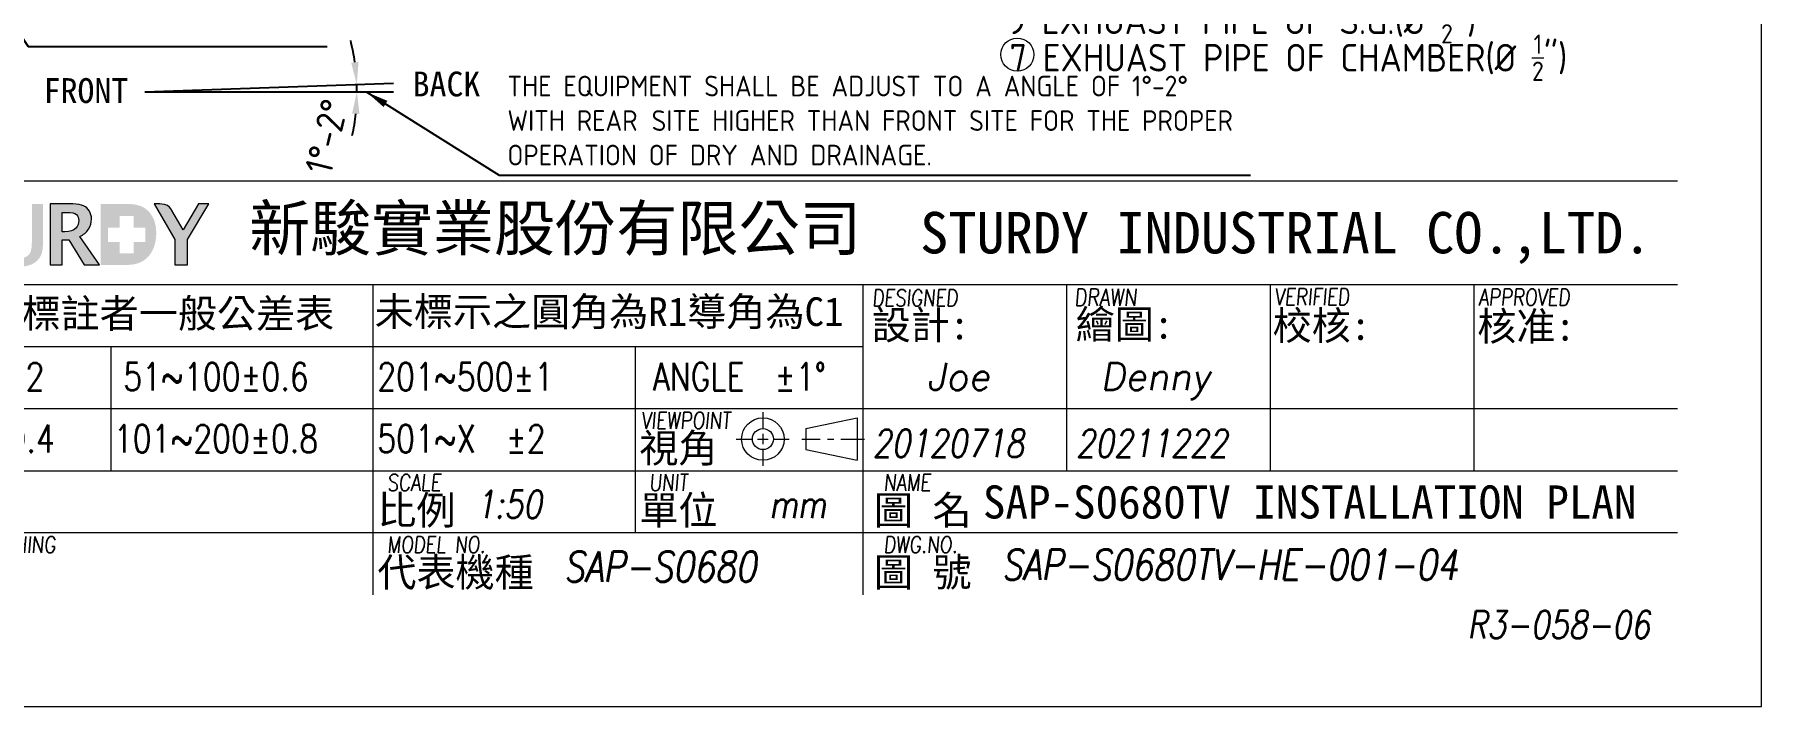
# Model space of a CAD drawing. Header units: millimetres. Extents: x -318593 to -214282, y -19600 to -2215.
# Drawn here: x -220537 to -214282, y -19600 to -17165 of the extents above; entities that cross this region are included whole.
import ezdxf

# ---------------------------------------------------------------- set-up
doc = ezdxf.new("R2010")
doc.units = ezdxf.units.MM
doc.header["$MEASUREMENT"] = 0
doc.layers.get('0').update_dxf_attribs({"lineweight": 25})
for name, color, linetype, lineweight in [('D', 3, 'Continuous', 13), ('F', 7, 'Continuous', 15), ('T', 4, 'Continuous', 15)]:
    doc.layers.add(name, color=color, linetype=linetype, lineweight=lineweight)
doc.styles.get("Standard").update_dxf_attribs({"font": 'KAIU.TTF'})
doc.styles.add('STU25', font='isocp2.shx')
doc.styles.add('Text', font='romans.shx', dxfattribs={"width": 0.8, "oblique": 10})
doc.dimstyles.new('STU25', dxfattribs={"dimscale": 40, "dimtxt": 2.5, "dimasz": 2, "dimexe": 0.6, "dimexo": 1, "dimgap": 1, "dimtad": 1, "dimdsep": 46, "dimtxsty": 'STU25', "dimcen": 2, "dimazin": 2, "dimtfac": 1, "dimtmove": 0, "dimatfit": 3, "dimfxl": 0, "dimtolj": 1, "dimtzin": 0, "dimarcsym": 0})
doc.dimstyles.new('STU25$7', dxfattribs={"dimscale": 40, "dimtxt": 2.5, "dimasz": 2, "dimexe": 1.25, "dimexo": 0.625, "dimgap": 1, "dimtad": 0, "dimdec": 4, "dimdsep": 46, "dimtxsty": 'STU25', "dimcen": 2.5, "dimazin": 2, "dimtfac": 1, "dimtdec": 4, "dimtmove": 0, "dimatfit": 3, "dimfxl": 0, "dimtolj": 1, "dimtzin": 0, "dimarcsym": 0})

# ---------------------------------------------------------------- blocks, each defined once
blk = doc.blocks.new('*D1')
at = {"layer": 'D', "color": 0, "lineweight": -2}
for start, end in [(7.96945, 13.9389), (0, 2), (348.0611, 354.03055)]:
    blk.add_arc((-220137.3, -17372.7), 768.2, start, end, dxfattribs=at)
at = {"layer": 'D', "color": 0}
for points in [[(-219389.8, -17267.4), (-219363.2, -17265), (-219369.5, -17345.9)], [(-219359.9, -17453.3), (-219386.5, -17451.9), (-219369.1, -17372.7)]]:
    blk.add_solid(points, dxfattribs=at)
at = {"layer": 'Defpoints', "color": 0}
for p in [(-220137.3, -17372.7), (-220137.3, -17372.7), (-219369.3, -17354.8), (-219236.8, -17341.3), (-219236.3, -17372.7)]:
    blk.add_point(p, dxfattribs=at)
at = {"layer": 'D', "color": 0, "insert": (-219478.7, -17534.9), "char_height": 100, "attachment_point": 5, "rotation": 76.16516, "style": 'STU25'}
blk.add_mtext('1%%D-2%%D', dxfattribs=at)
blk = doc.blocks.new('新駿LOGO')
at = {"layer": 'F'}
h = blk.add_hatch(color=256, dxfattribs=at)
edge = h.paths.add_edge_path()
edge.add_spline(control_points=[(-529.05, -442.14), (-529.05, -442.31), (-529.02, -442.45), (-528.95, -442.56), (-528.89, -442.68), (-528.8, -442.78), (-528.69, -442.85), (-528.57, -442.93), (-528.44, -442.98), (-528.29, -443.01), (-528.15, -443.05), (-527.99, -443.07), (-527.81, -443.07), (-527.62, -443.07), (-527.47, -443.05), (-527.33, -443.01), (-527.2, -442.97), (-527.09, -442.92), (-527.01, -442.86), (-526.93, -442.8), (-526.87, -442.73), (-526.83, -442.65), (-526.8, -442.57), (-526.78, -442.49), (-526.78, -442.41), (-526.78, -442.25), (-526.82, -442.13), (-526.91, -442.05), (-526.99, -441.97), (-527.08, -441.91), (-527.18, -441.88), (-527.36, -441.83), (-527.56, -441.77), (-527.79, -441.72), (-528.02, -441.67), (-528.3, -441.61), (-528.64, -441.53), (-528.85, -441.48), (-529.02, -441.41), (-529.16, -441.34), (-529.3, -441.26), (-529.41, -441.17), (-529.5, -441.07), (-529.58, -440.98), (-529.64, -440.87), (-529.67, -440.77), (-529.7, -440.66), (-529.72, -440.55), (-529.72, -440.43), (-529.72, -440.22), (-529.67, -440.03), (-529.57, -439.87), (-529.46, -439.71), (-529.33, -439.58), (-529.16, -439.47), (-528.99, -439.37), (-528.85, -439.31), (-528.64, -439.26), (-528.43, -439.21), (-528.13, -439.2), (-527.91, -439.2), (-527.66, -439.2), (-526.73, -439.2), (-526.73, -439.2), (-526.73, -439.2), (-526.73, -439.81), (-526.73, -439.81), (-526.73, -439.81), (-528.14, -439.8), (-528.28, -439.83), (-528.39, -439.85), (-528.48, -439.86), (-528.56, -439.9), (-528.65, -439.94), (-528.72, -440), (-528.78, -440.07), (-528.84, -440.14), (-528.87, -440.23), (-528.87, -440.34), (-528.87, -440.5), (-528.81, -440.62), (-528.7, -440.7), (-528.6, -440.79), (-528.46, -440.85), (-528.28, -440.9), (-528.27, -440.9), (-528.19, -440.92), (-528.07, -440.95), (-527.94, -440.98), (-527.8, -441.01), (-527.65, -441.05), (-527.49, -441.09), (-527.34, -441.12), (-527.19, -441.16), (-527.04, -441.19), (-526.94, -441.21), (-526.87, -441.23), (-526.71, -441.27), (-526.58, -441.34), (-526.46, -441.41), (-526.34, -441.49), (-526.24, -441.58), (-526.16, -441.67), (-526.08, -441.77), (-526.02, -441.88), (-525.98, -441.99), (-525.94, -442.1), (-525.92, -442.22), (-525.92, -442.33), (-525.92, -442.57), (-525.98, -442.78), (-526.09, -442.95), (-526.2, -443.12), (-526.35, -443.26), (-526.53, -443.37), (-526.71, -443.48), (-526.92, -443.55), (-527.15, -443.61), (-527.39, -443.66), (-527.62, -443.68), (-527.87, -443.68), (-528.14, -443.68), (-528.41, -443.65), (-528.65, -443.59), (-528.9, -443.53), (-529.11, -443.44), (-529.3, -443.31), (-529.48, -443.19), (-529.63, -443.03), (-529.74, -442.83), (-529.84, -442.64), (-529.9, -442.41), (-529.91, -442.14), (-529.91, -442.14), (-529.05, -442.14), (-529.05, -442.14)], knot_values=[0, 0, 0, 0, 1, 1, 1, 2, 2, 2, 3, 3, 3, 4, 4, 4, 5, 5, 5, 6, 6, 6, 7, 7, 7, 8, 8, 8, 9, 9, 9, 10, 10, 10, 11, 11, 11, 12, 12, 12, 13, 13, 13, 14, 14, 14, 15, 15, 15, 16, 16, 16, 17, 17, 17, 18, 18, 18, 19, 19, 19, 20, 20, 20, 21, 21, 21, 22, 22, 22, 23, 23, 23, 24, 24, 24, 25, 25, 25, 26, 26, 26, 27, 27, 27, 28, 28, 28, 29, 29, 29, 30, 30, 30, 31, 31, 31, 32, 32, 32, 33, 33, 33, 34, 34, 34, 35, 35, 35, 36, 36, 36, 37, 37, 37, 38, 38, 38, 39, 39, 39, 40, 40, 40, 41, 41, 41, 42, 42, 42, 43, 43, 43, 44, 44, 44, 45, 45, 45, 45], degree=3, periodic=0)
edge = h.paths.add_edge_path()
edge.add_spline(control_points=[(-522.53, -440.14), (-522.54, -440.04), (-522.57, -439.94), (-522.63, -439.9), (-522.77, -439.79), (-522.9, -439.81), (-522.9, -439.81), (-522.9, -439.81), (-523.02, -439.81), (-523.02, -439.81), (-523.02, -439.81), (-524.14, -439.81), (-524.14, -439.81), (-524.14, -439.81), (-524.14, -443.62), (-524.14, -443.62), (-524.14, -443.62), (-525.06, -443.62), (-525.06, -443.62), (-525.06, -443.62), (-525.06, -439.81), (-525.06, -439.81), (-525.06, -439.81), (-526.47, -439.81), (-526.47, -439.81), (-526.47, -439.81), (-526.47, -439.2), (-526.47, -439.2), (-526.47, -439.2), (-522.39, -439.2), (-522.39, -439.2)], knot_values=[5.578051, 5.578051, 5.578051, 5.578051, 6, 6, 6, 7, 7, 7, 8, 8, 8, 9, 9, 9, 10, 10, 10, 11, 11, 11, 12, 12, 12, 13, 13, 13, 14, 14, 14, 15, 15, 15, 15], degree=3, periodic=0)
edge.add_spline(control_points=[(-522.4, -439.2), (-522.31, -439.2), (-522.22, -439.2), (-522.22, -439.2), (-522.22, -439.2), (-521.96, -439.19), (-521.76, -439.41), (-521.58, -439.61), (-521.61, -439.85), (-521.61, -439.85), (-521.61, -439.85), (-521.61, -441.92), (-521.61, -441.92), (-521.61, -442.41), (-521.52, -442.73), (-521.36, -442.89), (-521.19, -443.05), (-520.97, -443.13), (-520.71, -443.13), (-520.45, -443.13), (-520.24, -443.05), (-520.09, -442.89), (-519.93, -442.74), (-519.86, -442.43), (-519.86, -441.98), (-519.86, -441.98), (-519.86, -439.2), (-519.86, -439.2), (-519.86, -439.2), (-519.05, -439.2), (-519.05, -439.2), (-519.05, -439.2), (-519.05, -441.92), (-519.05, -441.92), (-519.05, -442.43), (-519.12, -442.8), (-519.25, -443.02), (-519.38, -443.24), (-519.56, -443.42), (-519.8, -443.54), (-520.05, -443.67), (-520.35, -443.74), (-520.73, -443.74), (-521.09, -443.74), (-521.41, -443.68), (-521.67, -443.56), (-521.93, -443.44), (-522.14, -443.26), (-522.3, -443.03), (-522.45, -442.8), (-522.53, -442.42), (-522.53, -441.91), (-522.53, -441.91), (-522.53, -440.92), (-522.53, -440.14)], knot_values=[0.44538, 0.44538, 0.44538, 0.44538, 1, 1, 1, 2, 2, 2, 3, 3, 3, 4, 4, 4, 5, 5, 5, 6, 6, 6, 7, 7, 7, 8, 8, 8, 9, 9, 9, 10, 10, 10, 11, 11, 11, 12, 12, 12, 13, 13, 13, 14, 14, 14, 15, 15, 15, 16, 16, 16, 17, 17, 17, 17.603917, 17.603917, 17.603917, 17.603917], degree=3, periodic=0)
h = blk.add_hatch(color=256, dxfattribs=at)
edge = h.paths.add_edge_path()
edge.add_spline(control_points=[(-526.47, -439.2), (-526.47, -439.2), (-526.47, -439.81), (-526.47, -439.81)], knot_values=[-14, -14, -14, -14, -13, -13, -13, -13], degree=3, periodic=0)
edge.add_spline(control_points=[(-526.47, -439.81), (-526.47, -439.81), (-525.06, -439.81), (-525.06, -439.81)], knot_values=[-13, -13, -13, -13, -12, -12, -12, -12], degree=3, periodic=0)
edge.add_spline(control_points=[(-525.06, -439.81), (-525.06, -439.81), (-525.06, -443.62), (-525.06, -443.62)], knot_values=[-12, -12, -12, -12, -11, -11, -11, -11], degree=3, periodic=0)
edge.add_spline(control_points=[(-525.06, -443.62), (-525.06, -443.62), (-524.14, -443.62), (-524.14, -443.62)], knot_values=[-11, -11, -11, -11, -10, -10, -10, -10], degree=3, periodic=0)
edge.add_spline(control_points=[(-524.14, -443.62), (-524.14, -443.62), (-524.14, -439.81), (-524.14, -439.81)], knot_values=[-10, -10, -10, -10, -9, -9, -9, -9], degree=3, periodic=0)
edge.add_spline(control_points=[(-524.14, -439.81), (-524.14, -439.81), (-523.02, -439.81), (-523.02, -439.81)], knot_values=[-9, -9, -9, -9, -8, -8, -8, -8], degree=3, periodic=0)
edge.add_spline(control_points=[(-523.02, -439.81), (-523.02, -439.81), (-522.9, -439.81), (-522.9, -439.81)], knot_values=[-8, -8, -8, -8, -7, -7, -7, -7], degree=3, periodic=0)
edge.add_spline(control_points=[(-522.9, -439.81), (-522.9, -439.81), (-522.77, -439.79), (-522.63, -439.9)], knot_values=[-7, -7, -7, -7, -6, -6, -6, -6], degree=3, periodic=0)
edge.add_spline(control_points=[(-522.63, -439.9), (-522.57, -439.94), (-522.54, -440.04), (-522.53, -440.14)], knot_values=[-6, -6, -6, -6, -5.578051, -5.578051, -5.578051, -5.578051], degree=3, periodic=0)
edge.add_spline(control_points=[(-522.53, -440.14), (-522.53, -440.92), (-522.53, -441.91), (-522.53, -441.91)], knot_values=[-17.603917, -17.603917, -17.603917, -17.603917, -17, -17, -17, -17], degree=3, periodic=0)
edge.add_spline(control_points=[(-522.53, -441.91), (-522.53, -442.42), (-522.45, -442.8), (-522.3, -443.03)], knot_values=[-17, -17, -17, -17, -16, -16, -16, -16], degree=3, periodic=0)
edge.add_spline(control_points=[(-522.3, -443.03), (-522.14, -443.26), (-521.93, -443.44), (-521.67, -443.56)], knot_values=[-16, -16, -16, -16, -15, -15, -15, -15], degree=3, periodic=0)
edge.add_spline(control_points=[(-521.67, -443.56), (-521.41, -443.68), (-521.09, -443.74), (-520.73, -443.74)], knot_values=[-15, -15, -15, -15, -14, -14, -14, -14], degree=3, periodic=0)
edge.add_spline(control_points=[(-520.73, -443.74), (-520.35, -443.74), (-520.05, -443.67), (-519.8, -443.54)], knot_values=[-14, -14, -14, -14, -13, -13, -13, -13], degree=3, periodic=0)
edge.add_spline(control_points=[(-519.8, -443.54), (-519.56, -443.42), (-519.38, -443.24), (-519.25, -443.02)], knot_values=[-13, -13, -13, -13, -12, -12, -12, -12], degree=3, periodic=0)
edge.add_spline(control_points=[(-519.25, -443.02), (-519.12, -442.8), (-519.05, -442.43), (-519.05, -441.92)], knot_values=[-12, -12, -12, -12, -11, -11, -11, -11], degree=3, periodic=0)
edge.add_spline(control_points=[(-519.05, -441.92), (-519.05, -441.92), (-519.05, -439.2), (-519.05, -439.2)], knot_values=[-11, -11, -11, -11, -10, -10, -10, -10], degree=3, periodic=0)
edge.add_spline(control_points=[(-519.05, -439.2), (-519.05, -439.2), (-519.86, -439.2), (-519.86, -439.2)], knot_values=[-10, -10, -10, -10, -9, -9, -9, -9], degree=3, periodic=0)
edge.add_spline(control_points=[(-519.86, -439.2), (-519.86, -439.2), (-519.86, -441.98), (-519.86, -441.98)], knot_values=[-9, -9, -9, -9, -8, -8, -8, -8], degree=3, periodic=0)
edge.add_spline(control_points=[(-519.86, -441.98), (-519.86, -442.43), (-519.93, -442.74), (-520.09, -442.89)], knot_values=[-8, -8, -8, -8, -7, -7, -7, -7], degree=3, periodic=0)
edge.add_spline(control_points=[(-520.09, -442.89), (-520.24, -443.05), (-520.45, -443.13), (-520.71, -443.13)], knot_values=[-7, -7, -7, -7, -6, -6, -6, -6], degree=3, periodic=0)
edge.add_spline(control_points=[(-520.71, -443.13), (-520.97, -443.13), (-521.19, -443.05), (-521.36, -442.89)], knot_values=[-6, -6, -6, -6, -5, -5, -5, -5], degree=3, periodic=0)
edge.add_spline(control_points=[(-521.36, -442.89), (-521.52, -442.73), (-521.61, -442.41), (-521.61, -441.92)], knot_values=[-5, -5, -5, -5, -4, -4, -4, -4], degree=3, periodic=0)
edge.add_spline(control_points=[(-521.61, -441.92), (-521.61, -441.92), (-521.61, -439.85), (-521.61, -439.85)], knot_values=[-4, -4, -4, -4, -3, -3, -3, -3], degree=3, periodic=0)
edge.add_spline(control_points=[(-521.61, -439.85), (-521.61, -439.85), (-521.61, -439.85), (-521.61, -439.85)], knot_values=[-3, -3, -3, -3, -2.999949, -2.999949, -2.999949, -2.999949], degree=3, periodic=0)
edge.add_spline(control_points=[(-521.61, -439.85), (-521.61, -439.85), (-521.58, -439.61), (-521.76, -439.41)], knot_values=[-2.999949, -2.999949, -2.999949, -2.999949, -2, -2, -2, -2], degree=3, periodic=0)
edge.add_spline(control_points=[(-521.76, -439.41), (-521.96, -439.19), (-522.22, -439.2), (-522.22, -439.2)], knot_values=[-2, -2, -2, -2, -1, -1, -1, -1], degree=3, periodic=0)
edge.add_spline(control_points=[(-522.22, -439.2), (-522.22, -439.2), (-526.47, -439.2), (-526.47, -439.2)], knot_values=[-15, -15, -15, -15, -14, -14, -14, -14], degree=3, periodic=0)
h = blk.add_hatch(color=256, dxfattribs=at)
edge = h.paths.add_edge_path()
edge.add_spline(control_points=[(-518.54, -443.62), (-518.54, -443.62), (-518.54, -439.2), (-518.54, -439.2), (-518.54, -439.2), (-516.88, -439.2), (-516.88, -439.2), (-516.55, -439.2), (-516.29, -439.25), (-516.11, -439.33), (-515.93, -439.41), (-515.79, -439.54), (-515.69, -439.72), (-515.59, -439.89), (-515.54, -440.08), (-515.54, -440.3), (-515.54, -440.56), (-515.61, -440.8), (-515.76, -441.03), (-515.91, -441.26), (-516.12, -441.44), (-516.39, -441.56), (-516.39, -441.56), (-514.95, -443.62), (-514.95, -443.62), (-514.95, -443.62), (-516.07, -443.62), (-516.07, -443.62), (-516.07, -443.62), (-517.17, -441.81), (-517.17, -441.81), (-517.17, -441.81), (-517.67, -441.81), (-517.67, -441.81), (-517.67, -441.81), (-517.67, -443.62), (-517.67, -443.62), (-517.67, -443.62), (-518.54, -443.62), (-518.54, -443.62)], knot_values=[0, 0, 0, 0, 1, 1, 1, 2, 2, 2, 3, 3, 3, 4, 4, 4, 5, 5, 5, 6, 6, 6, 7, 7, 7, 8, 8, 8, 9, 9, 9, 10, 10, 10, 11, 11, 11, 12, 12, 12, 13, 13, 13, 13], degree=3, periodic=1)
edge = h.paths.add_edge_path(flags=16)
edge.add_spline(control_points=[(-517.67, -441.21), (-517.67, -441.21), (-517.46, -441.21), (-517.46, -441.21), (-517.08, -441.21), (-516.82, -441.13), (-516.68, -440.96), (-516.53, -440.8), (-516.46, -440.61), (-516.46, -440.4), (-516.46, -440.22), (-516.52, -440.08), (-516.63, -439.97), (-516.75, -439.86), (-516.99, -439.81), (-517.35, -439.81), (-517.35, -439.81), (-517.67, -439.81), (-517.67, -439.81), (-517.67, -439.81), (-517.67, -441.21), (-517.67, -441.21)], knot_values=[0, 0, 0, 0, 1, 1, 1, 2, 2, 2, 3, 3, 3, 4, 4, 4, 5, 5, 5, 6, 6, 6, 7, 7, 7, 7], degree=3, periodic=1)
h = blk.add_hatch(color=256, dxfattribs=at)
edge = h.paths.add_edge_path()
edge.add_spline(control_points=[(-514.87, -443.62), (-514.87, -443.62), (-513.05, -443.62), (-513.05, -443.62)], knot_values=[-9, -9, -9, -9, -8, -8, -8, -8], degree=3, periodic=0)
edge.add_spline(control_points=[(-513.05, -443.62), (-512.51, -443.62), (-512.09, -443.52), (-511.79, -443.32)], knot_values=[-8, -8, -8, -8, -7, -7, -7, -7], degree=3, periodic=0)
edge.add_spline(control_points=[(-511.79, -443.32), (-511.48, -443.12), (-511.25, -442.85), (-511.09, -442.5)], knot_values=[-7, -7, -7, -7, -6, -6, -6, -6], degree=3, periodic=0)
edge.add_spline(control_points=[(-511.09, -442.5), (-510.93, -442.15), (-510.85, -441.76), (-510.85, -441.32)], knot_values=[-6, -6, -6, -6, -5, -5, -5, -5], degree=3, periodic=0)
edge.add_spline(control_points=[(-510.85, -441.32), (-510.85, -440.87), (-510.93, -440.49), (-511.1, -440.17)], knot_values=[-5, -5, -5, -5, -4, -4, -4, -4], degree=3, periodic=0)
edge.add_spline(control_points=[(-511.1, -440.17), (-511.27, -439.85), (-511.49, -439.61), (-511.78, -439.45)], knot_values=[-4, -4, -4, -4, -3, -3, -3, -3], degree=3, periodic=0)
edge.add_spline(control_points=[(-511.78, -439.45), (-512.06, -439.29), (-512.46, -439.2), (-512.97, -439.2)], knot_values=[-3, -3, -3, -3, -2, -2, -2, -2], degree=3, periodic=0)
edge.add_spline(control_points=[(-512.97, -439.2), (-512.97, -439.2), (-514.87, -439.2), (-514.87, -439.2)], knot_values=[-2, -2, -2, -2, -1, -1, -1, -1], degree=3, periodic=0)
edge.add_spline(control_points=[(-514.87, -439.2), (-514.87, -439.2), (-514.87, -443.62), (-514.87, -443.62)], knot_values=[-1, -1, -1, -1, 0, 0, 0, 0], degree=3, periodic=0)
h.paths.add_polyline_path([(-514.34, -441.95), (-514.34, -440.92), (-513.51, -440.92), (-513.51, -440.07), (-512.48, -440.07), (-512.48, -440.92), (-511.64, -440.92), (-511.64, -441.95), (-512.48, -441.95), (-512.48, -442.77), (-513.51, -442.77), (-513.51, -441.95)], flags=16)
h = blk.add_hatch(color=256, dxfattribs=at)
edge = h.paths.add_edge_path()
edge.add_spline(control_points=[(-509.51, -443.62), (-509.51, -443.62), (-509.51, -441.77), (-509.51, -441.77), (-509.51, -441.77), (-511, -439.2), (-511, -439.2), (-511, -439.2), (-510.64, -439.2), (-510.64, -439.2), (-510.64, -439.2), (-510.3, -439.19), (-510.04, -439.32), (-509.79, -439.45), (-509.71, -439.68), (-509.71, -439.68), (-509.71, -439.68), (-508.9, -441.07), (-508.9, -441.07), (-508.9, -441.07), (-507.78, -439.2), (-507.78, -439.2), (-507.78, -439.2), (-507.05, -439.2), (-507.05, -439.2), (-507.05, -439.2), (-508.59, -441.77), (-508.59, -441.77), (-508.59, -441.77), (-508.59, -443.62), (-508.59, -443.62), (-508.59, -443.62), (-509.51, -443.62), (-509.51, -443.62)], knot_values=[0, 0, 0, 0, 1, 1, 1, 2, 2, 2, 3, 3, 3, 4, 4, 4, 5, 5, 5, 6, 6, 6, 7, 7, 7, 8, 8, 8, 9, 9, 9, 10, 10, 10, 11, 11, 11, 11], degree=3, periodic=1)
at = {"layer": 'F', "lineweight": 0}
for points, knots in [([(-518.54, -443.62), (-518.54, -443.62), (-518.54, -439.2), (-518.54, -439.2), (-518.54, -439.2), (-516.88, -439.2), (-516.88, -439.2), (-516.55, -439.2), (-516.29, -439.25), (-516.11, -439.33), (-515.93, -439.41), (-515.79, -439.54), (-515.69, -439.72), (-515.59, -439.89), (-515.54, -440.08), (-515.54, -440.3), (-515.54, -440.56), (-515.61, -440.8), (-515.76, -441.03), (-515.91, -441.26), (-516.12, -441.44), (-516.39, -441.56), (-516.39, -441.56), (-514.95, -443.62), (-514.95, -443.62), (-514.95, -443.62), (-516.07, -443.62), (-516.07, -443.62), (-516.07, -443.62), (-517.17, -441.81), (-517.17, -441.81), (-517.17, -441.81), (-517.67, -441.81), (-517.67, -441.81), (-517.67, -441.81), (-517.67, -443.62), (-517.67, -443.62), (-517.67, -443.62), (-518.54, -443.62), (-518.54, -443.62)], [0, 0, 0, 0, 1, 1, 1, 2, 2, 2, 3, 3, 3, 4, 4, 4, 5, 5, 5, 6, 6, 6, 7, 7, 7, 8, 8, 8, 9, 9, 9, 10, 10, 10, 11, 11, 11, 12, 12, 12, 13, 13, 13, 13]), ([(-517.67, -441.21), (-517.67, -441.21), (-517.46, -441.21), (-517.46, -441.21), (-517.08, -441.21), (-516.82, -441.13), (-516.68, -440.96), (-516.53, -440.8), (-516.46, -440.61), (-516.46, -440.4), (-516.46, -440.22), (-516.52, -440.08), (-516.63, -439.97), (-516.75, -439.86), (-516.99, -439.81), (-517.35, -439.81), (-517.35, -439.81), (-517.67, -439.81), (-517.67, -439.81), (-517.67, -439.81), (-517.67, -441.21), (-517.67, -441.21)], [0, 0, 0, 0, 1, 1, 1, 2, 2, 2, 3, 3, 3, 4, 4, 4, 5, 5, 5, 6, 6, 6, 7, 7, 7, 7]), ([(-509.51, -443.62), (-509.51, -443.62), (-509.51, -441.77), (-509.51, -441.77), (-509.51, -441.77), (-511, -439.2), (-511, -439.2), (-511, -439.2), (-510.64, -439.2), (-510.64, -439.2), (-510.64, -439.2), (-510.3, -439.19), (-510.04, -439.32), (-509.79, -439.45), (-509.71, -439.68), (-509.71, -439.68), (-509.71, -439.68), (-508.9, -441.07), (-508.9, -441.07), (-508.9, -441.07), (-507.78, -439.2), (-507.78, -439.2), (-507.78, -439.2), (-507.05, -439.2), (-507.05, -439.2), (-507.05, -439.2), (-508.59, -441.77), (-508.59, -441.77), (-508.59, -441.77), (-508.59, -443.62), (-508.59, -443.62), (-508.59, -443.62), (-509.51, -443.62), (-509.51, -443.62)], [0, 0, 0, 0, 1, 1, 1, 2, 2, 2, 3, 3, 3, 4, 4, 4, 5, 5, 5, 6, 6, 6, 7, 7, 7, 8, 8, 8, 9, 9, 9, 10, 10, 10, 11, 11, 11, 11])]:
    blk.add_open_spline(points, degree=3, knots=knots, dxfattribs=at)
at = {"attachment_point": 1, "style": 'STU25'}
for s, insert, char_height in [('{\\f標楷體|b0|i0|c136|p65;新駿實業股份有限公司}', (-504.12, -439.33), 3.25), ('{\\f標楷體|b0|i0|c136|p65;STURDY\\H0.9667x; \\H1.034x;INDUSTRIAL CO.,LTD.}', (-455.51, -439.78), 3)]:
    blk.add_mtext(s, dxfattribs=dict(at, insert=insert, char_height=char_height))
blk = doc.blocks.new('H421')
at = {"layer": 'F', "color": 7}
for p, q in [((155.91, 38.09), (286.91, 38.09)), ((211.36, 38.09), (286.91, 38.09)), ((155.91, 30.59), (286.91, 30.59)), ((192.41, 30.59), (192.41, 17.09)), ((242.66, 30.59), (242.66, 17.09)), ((257.41, 30.59), (257.41, 17.09)), ((272.16, 30.59), (272.16, 17.09)), ((155.91, 26.09), (227.91, 26.09)), ((173.41, 26.09), (173.41, 17.09)), ((211.41, 26.09), (211.41, 17.09)), ((155.91, 21.59), (286.91, 21.59)), ((214.91, 21.59), (286.91, 21.59)), ((227.91, 21.59), (286.91, 21.59)), ((155.91, 17.09), (286.91, 17.09)), ((211.41, 17.09), (211.41, 12.59)), ((227.91, 17.09), (227.91, 8.09)), ((286.91, 12.59), (155.91, 12.59))]:
    blk.add_line(p, q, dxfattribs=at)
at = {"layer": 'F'}
for p, q in [((227.91, 30.59), (227.91, 17.09)), ((192.41, 17.09), (192.41, 8.09))]:
    blk.add_line(p, q, dxfattribs=at)
at = {"layer": 'F', "color": 0}
for p, q in [((220.66, 21.32), (220.66, 20.14)), ((223.77, 20.14), (227.5, 20.92)), ((223.77, 20.14), (223.77, 18.62)), ((227.5, 20.92), (227.5, 17.84)), ((218.72, 19.38), (219.89, 19.38)), ((220.27, 19.38), (221.04, 19.38)), ((220.66, 19.77), (220.66, 19)), ((221.42, 19.38), (222.57, 19.38)), ((223.49, 19.38), (224.81, 19.38)), ((225.34, 19.38), (225.81, 19.38)), ((226.31, 19.38), (228.03, 19.38)), ((220.66, 18.62), (220.66, 17.45)), ((223.77, 18.62), (227.5, 17.84))]:
    blk.add_line(p, q, dxfattribs=at)
for radius in [1.54, 0.762]:
    blk.add_circle((220.66, 19.38), radius, dxfattribs=at)
blk.add_blockref('新駿LOGO', (687.56, 475.62))
at = {"layer": 'F', "color": 1, "lineweight": 15, "style": 'Text', "oblique": 5, "width": 0.8}
for s, height, p in [('DESIGNED', 1.2, (228.57, 29.01)), ('DRAWN', 1.245, (243.23, 29.03)), ('VERIFIED', 1.2, (257.72, 29.09)), ('APPROVED', 1.2, (272.5, 29.06)), ('VIEWPOINT', 1.2, (211.83, 20.13)), ('SCALE', 1.2, (193.44, 15.63)), ('UNIT', 1.2, (212.42, 15.63)), ('NAME', 1.2, (229.41, 15.63)), ('SURFACE FINISHING', 1.2, (156.92, 11.13)), ('MODEL NO.', 1.2, (193.44, 11.13)), ('DWG.NO.', 1.2, (229.41, 11.13))]:
    blk.add_text(s, height=height, dxfattribs=at).set_placement(p)
at = {"layer": 'F', "lineweight": -3}
for s, height, p in [('未標註者一般公差表', 2.076, (164.12, 27.45)), ('未標示之圓角為R1導角為C1', 2.0757, (192.54, 27.58)), ('設計:', 2.076, (228.54, 26.61)), ('繪圖:', 2.076, (243.32, 26.66)), ('校核:', 2.076, (257.59, 26.57)), ('核准:', 2.076, (272.41, 26.52)), ('視角', 2.076, (211.71, 17.69)), ('比例', 2.076, (192.73, 13.19)), ('單位', 2.076, (211.71, 13.19)), ('圖 名', 2.076, (228.7, 13.19)), ('代表機種', 2.076, (192.73, 8.69)), ('圖 號', 2.076, (228.7, 8.69))]:
    blk.add_text(s, height=height, dxfattribs=at).set_placement(p)
at = {"layer": 'F', "lineweight": 20, "style": 'Text', "width": 0.8}
for s, p in [('0~10 ±0.2', (156.82, 22.91)), ('51~100±0.6', (174.32, 22.91)), ('201~500±1', (192.72, 22.91)), ('ANGLE  ±1%%D', (212.68, 22.91)), ('11~50 ±0.4', (156.2, 18.41)), ('101~200±0.8', (173.63, 18.41)), ('501~X  ±2', (192.72, 18.41))]:
    blk.add_text(s, height=2, dxfattribs=at).set_placement(p)

msp = doc.modelspace()

# ---------------------------------------------------------------- linework, layer by layer
for q in [(-219236.809, -17341.264), (-219236.26, -17372.708)]:
    msp.add_line((-220137.26, -17372.708), q)
at = {"layer": 'D'}
msp.add_circle((-216977.062, -17238.286), 60, dxfattribs=at)
at = {"layer": 'F', "color": 6}
for points in [[(-228931.583, -9300.465), (-228931.583, -19600.465), (-214281.583, -19600.465), (-214281.583, -9300.465)], [(-228931.568, -9300.475), (-228931.568, -19600.465), (-214281.583, -19600.465), (-214281.583, -9300.475)]]:
    msp.add_lwpolyline(points, close=True, dxfattribs=at)

# ---------------------------------------------------------------- block references
at = {"xscale": 49.99995, "yscale": 49.99995, "zscale": 49.99995}
msp.add_blockref('H421', (-228931.568, -19600.465), dxfattribs=at)

# ---------------------------------------------------------------- texts
at = {"layer": 'D', "color": 4}
msp.add_text('SAP-S0680TV INSTALLATION PLAN', height=120, dxfattribs=at).set_placement((-217101.674, -18919.316))
at = {"layer": 'D', "attachment_point": 1}
for s, insert, char_height in [('\\A1;{\\Fisocp2.shx;9 EXHUAST PIPE OF S.G.(%%C \\H0.7x;\\S1/2;\\H1.429x;")}', (-217012.1, -17029.981), 100), ('\\A1;{\\Fisocp2.shx;7 EXHUAST PIPE OF CHAMBER(%%C \\H0.7x;\\S1/2;\\H1.429x;")}', (-217005.161, -17165.578), 100), ('FRONT', (-220503.607, -17323.582), 90), ('{\\f標楷體|b0|i0|c136|p2;BACK}', (-219167.188, -17299.663), 90), ('{\\Fisocp2.shx;\\C3;THE EQUIPMENT SHALL BE ADJUST TO A ANGLE OF 1%%d-2%%d\\PWITH REAR\\f標楷體|b0|i0|c136|p2; \\Fisocp2.shx;SITE HIGHER THAN FRONT SITE FOR THE PROPER \\POPERATION OF DRY AND DRAINAGE.}', (-218823.913, -17314.739), 75)]:
    msp.add_mtext(s, dxfattribs=dict(at, insert=insert, char_height=char_height))
at = {"layer": 'T', "lineweight": 20, "style": 'Text', "oblique": 10}
for s, p in [('Joe', (-217304.367, -18454.729)), ('Denny', (-216676.529, -18454.729))]:
    msp.add_text(s, height=99.9999, dxfattribs=at).set_placement(p)
at = {"layer": 'T', "lineweight": 20, "style": 'Text', "oblique": 10, "width": 0.8}
for s, height, p in [('20120718', 99.9999, (-217501.388, -18696.854)), ('20211222', 99.9999, (-216763.889, -18696.854)), ('1:50', 99.9999, (-218938.778, -18917.829)), ('mm', 99.9999, (-217875.873, -18917.546)), ('SAP-S0680', 109.9999, (-218619.934, -19148.498)), ('SAP-S0680TV-HE-001-04', 109.99989, (-217033.515, -19141.505))]:
    msp.add_text(s, height=height, dxfattribs=at).set_placement(p)
at = {"layer": 'T', "linetype": 'Continuous', "lineweight": 20, "insert": (-215347.326, -19253.772), "char_height": 99.9999, "attachment_point": 1, "style": 'Text'}
msp.add_mtext('{R3-058-06}', dxfattribs=at)

# ---------------------------------------------------------------- dimensions: what is measured, and where the dimension line sits
at = {"layer": 'D'}
dim = msp.add_angular_dim_2l(base=(-219369.267, -17354.833), line1=((-220137.26, -17372.708), (-219236.26, -17372.708)), line2=((-220137.26, -17372.708), (-219236.809, -17341.264)), text='1%%D-2%%D', dimstyle='STU25', override={"dimtxsty": 'STU25'}, dxfattribs=at)
dim.commit()
dim.dimension.update_dxf_attribs({"geometry": '*D1', "text_midpoint": (-219391.346, -17556.403), "dimtype": 162})

# ---------------------------------------------------------------- leaders
for points in [[(-220808.641, -16834.412), (-220560.141, -17208.61), (-219477.25, -17208.61)], [(-219333.318, -17374.494), (-218853.876, -17675.408), (-216131.905, -17675.408)]]:
    msp.add_leader(points, dimstyle='STU25$7', override={"dimgap": 1, "dimtad": 0}, dxfattribs=at)

doc.saveas('drawing.dxf')
